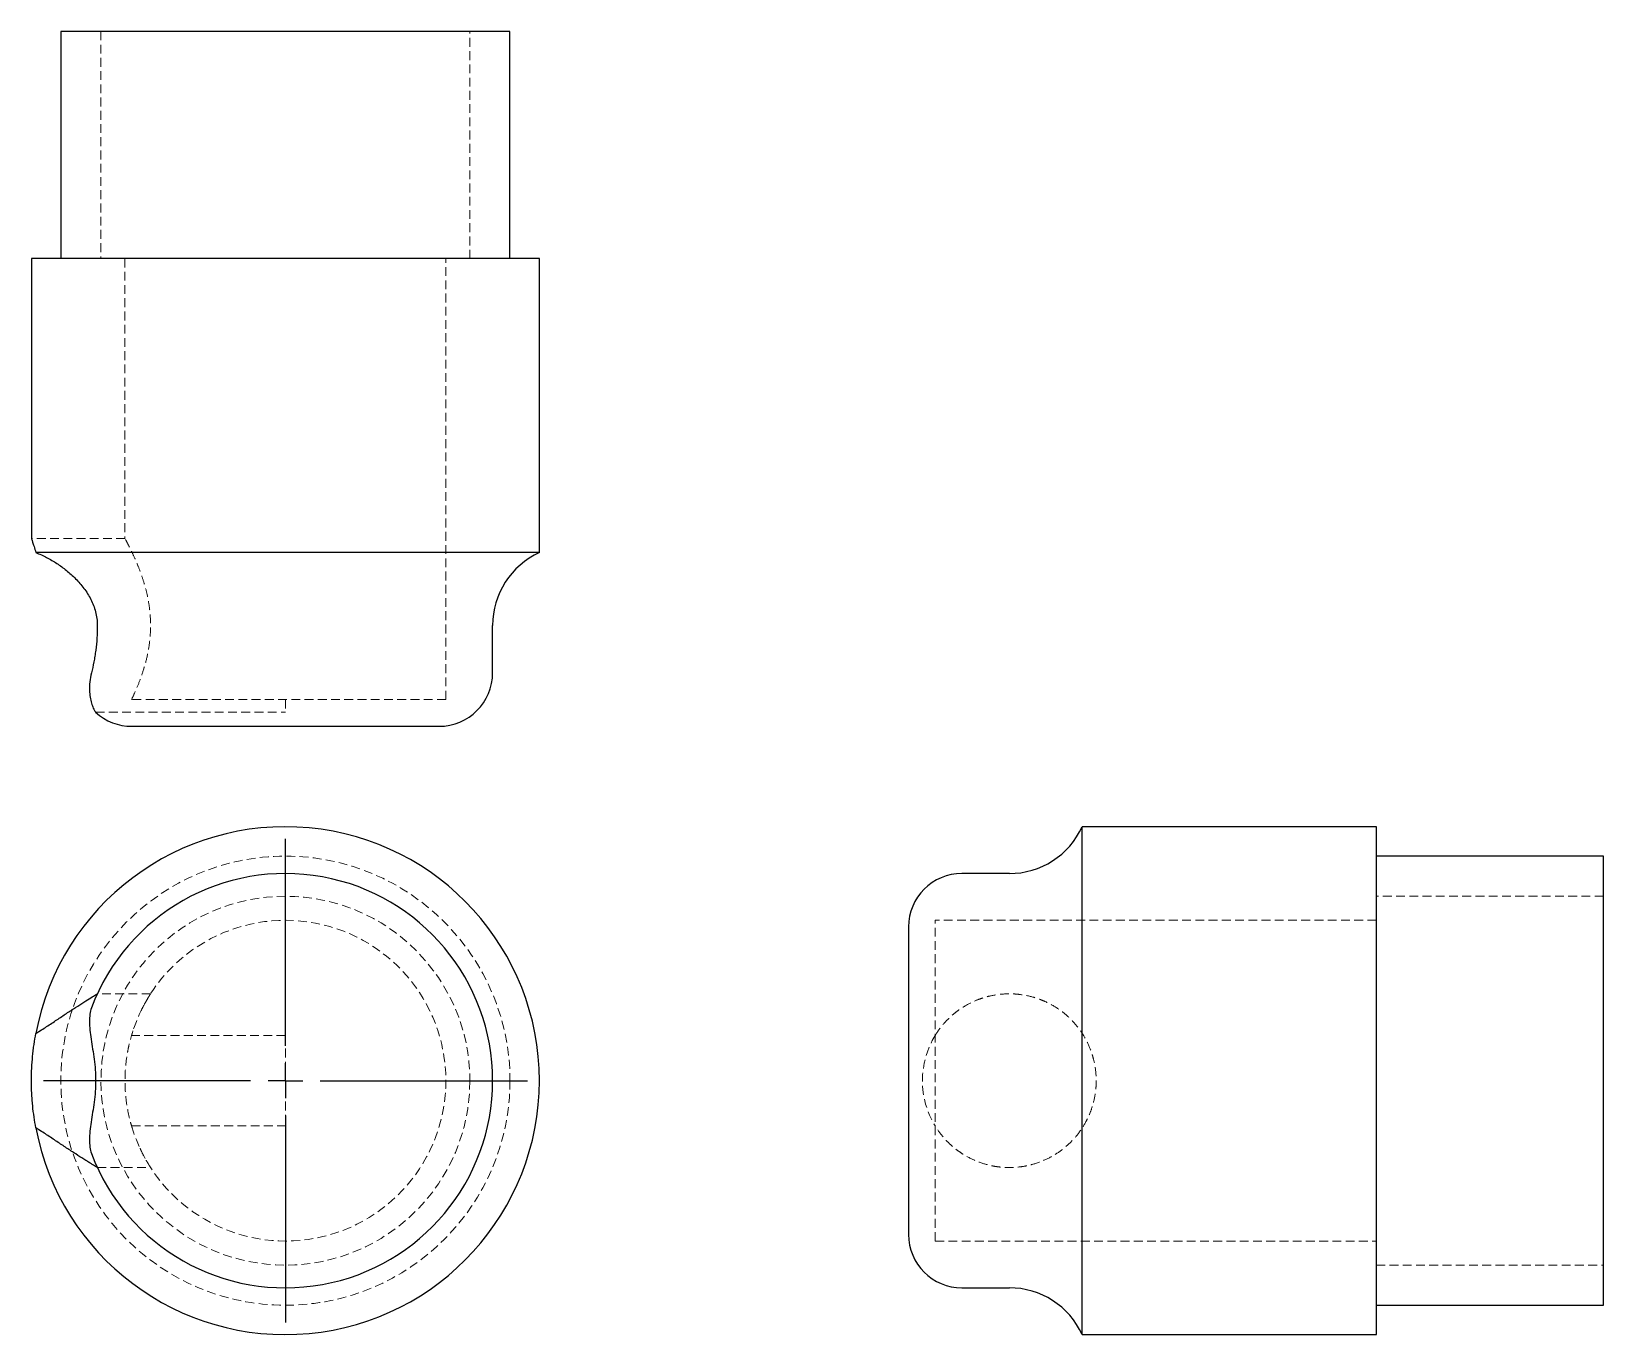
# Model space of a CAD drawing. Header units: millimetres. Extents: x 47 to 273, y 20 to 208.
import ezdxf

# ---------------------------------------------------------------- set-up
doc = ezdxf.new("R2010")
doc.units = ezdxf.units.MM
doc.linetypes.add('HIDDEN', pattern=[1.905, 1.27, -0.635])
doc.layers.add('10', color=7, linetype='Continuous')

# ---------------------------------------------------------------- blocks, each defined once
blk = doc.blocks.new('SW_CENTERMARKSYMBOL_0')
at = {"layer": '10', "color": 0}
for p, q in [((0, 5), (0, 34.81)), ((0, 0), (0, 2.5)), ((-5, 0), (-34.81, 0)), ((0, 0), (-2.5, 0)), ((0, 0), (0, -2.5)), ((0, 0), (2.5, 0)), ((5, 0), (34.81, 0)), ((0, -5), (0, -34.81))]:
    blk.add_line(p, q, dxfattribs=at)

msp = doc.modelspace()

# ---------------------------------------------------------------- linework, layer by layer
at = {"color": 7, "linetype": 'Continuous', "lineweight": 25}
for p, q in [((51.05, 208), (51.05, 175.31)), ((115.67, 208), (51.05, 208)), ((115.67, 175.31), (115.67, 208)), ((46.82, 175.31), (46.82, 135.01)), ((119.9, 175.31), (46.82, 175.31)), ((119.9, 133), (119.9, 175.31)), ((119.9, 133), (47.46, 133)), ((113.17, 115.69), (113.17, 122.51)), ((61.24, 108), (105.48, 108)), ((240.31, 93.54), (198, 93.54)), ((198, 20.46), (198, 93.54)), ((240.31, 57), (240.31, 93.54)), ((273, 89.31), (240.31, 89.31)), ((273, 24.69), (273, 89.31)), ((187.51, 86.81), (180.69, 86.81)), ((173, 79.12), (173, 57)), ((173, 57), (173, 34.88)), ((240.31, 20.46), (240.31, 57)), ((180.69, 27.19), (187.51, 27.19)), ((240.31, 24.69), (273, 24.69)), ((198, 20.46), (240.31, 20.46))]:
    msp.add_line(p, q, dxfattribs=at)
at = {"color": 7, "linetype": 'HIDDEN', "lineweight": 18}
for p, q in [((56.82, 208), (56.82, 175.31)), ((109.9, 175.31), (109.9, 208)), ((60.28, 175.31), (60.28, 134.98)), ((106.44, 111.85), (106.44, 175.31)), ((60.3, 135.01), (46.82, 135.01)), ((106.44, 111.85), (61.22, 111.85)), ((83.36, 111.85), (83.36, 110.01)), ((56.06, 110.01), (83.36, 110.01)), ((273, 83.54), (240.31, 83.54)), ((176.85, 33.92), (176.85, 80.08)), ((240.31, 80.08), (176.85, 80.08)), ((63.96, 69.5), (56.3, 69.5)), ((83.36, 63.52), (61.22, 63.52)), ((83.36, 63.52), (83.36, 50.48)), ((61.22, 50.48), (83.36, 50.48)), ((56.3, 44.5), (63.93, 44.5)), ((176.85, 33.92), (240.31, 33.92)), ((240.31, 30.46), (273, 30.46))]:
    msp.add_line(p, q, dxfattribs=at)
for radius in [32.31, 26.54]:
    msp.add_circle((83.36, 57), radius, dxfattribs=at)
at = {"color": 7, "linetype": 'Continuous', "lineweight": 25}
for centre, radius, start, end in [((124.71, 122.51), 11.54, 114.6243, 180), ((105.48, 115.69), 7.69, 270, 0), ((61.24, 115.69), 7.69, 227.6174, 270), ((83.36, 57), 36.54, 190.7241, 169.2759), ((187.51, 98.35), 11.54, 270, 335.3757), ((83.36, 57), 29.81, 200.5773, 159.4227), ((180.69, 79.12), 7.69, 90, 180), ((180.69, 34.88), 7.69, 180, 270), ((187.51, 15.65), 11.54, 24.6243, 90)]:
    msp.add_arc(centre, radius, start, end, dxfattribs=at)
at = {"color": 7, "linetype": 'HIDDEN', "lineweight": 18}
for centre, radius, start, end in [((83.36, 57), 23.08, 196.4122, 163.5878), ((187.51, 57), 12.5, 148.5588, 211.4412)]:
    msp.add_arc(centre, radius, start, end, dxfattribs=at)
at = {"color": 7, "linetype": 'Continuous', "lineweight": 25}
for points, knots in [([(46.82, 135.01), (46.82, 135.01), (46.88, 134.84), (47.02, 134.41), (47.05, 134.32), (47.12, 134.1), (47.16, 133.99), (47.28, 133.61), (47.36, 133.33), (47.46, 133)], [0, 0, 0, 0, 0.5, 0.5, 0.625, 0.625, 0.75, 0.75, 1, 1, 1, 1]), ([(47.46, 133), (47.99, 132.79), (48.51, 132.55), (49.51, 132.03), (50, 131.75), (50.95, 131.13), (51.41, 130.79), (52.09, 130.24), (52.31, 130.05), (52.75, 129.65), (52.97, 129.45), (53.6, 128.8), (54, 128.34), (54.74, 127.36), (55.07, 126.82), (55.64, 125.7), (55.88, 125.11), (56.13, 124.15), (56.19, 123.83), (56.28, 123.17), (56.3, 122.84), (56.3, 122.51)], [0, 0, 0, 0, 0.125, 0.125, 0.25, 0.25, 0.375, 0.375, 0.4375, 0.4375, 0.5, 0.5, 0.625, 0.625, 0.75, 0.75, 0.875, 0.875, 0.9375, 0.9375, 1, 1, 1, 1]), ([(56.3, 122.51), (56.3, 121.29), (56.22, 120.1), (56.03, 118.65), (55.99, 118.37), (55.89, 117.8), (55.85, 117.53), (55.69, 116.72), (55.58, 116.19), (55.45, 115.69)], [0, 0, 0, 0, 0.5, 0.5, 0.625, 0.625, 0.75, 0.75, 1, 1, 1, 1]), ([(55.45, 115.69), (55.36, 115.25), (55.18, 114.36), (55.15, 113.18), (55.25, 112.15), (55.46, 111.27), (55.73, 110.58), (56, 110.1), (56.04, 110.04), (56.06, 110.01)], [0, 0, 0, 0, 0.130829, 0.265686, 0.396373, 0.529857, 0.682929, 0.839607, 1, 1, 1, 1]), ([(47.46, 63.8), (47.99, 64.13), (48.51, 64.46), (49.51, 65.11), (50, 65.44), (50.95, 66.07), (51.41, 66.38), (52.09, 66.83), (52.31, 66.97), (52.75, 67.26), (52.97, 67.4), (53.6, 67.81), (54, 68.07), (54.74, 68.54), (55.07, 68.75), (55.64, 69.1), (55.88, 69.24), (56.13, 69.4), (56.19, 69.43), (56.28, 69.49), (56.3, 69.5), (56.3, 69.5)], [0, 0, 0, 0, 0.125, 0.125, 0.25, 0.25, 0.375, 0.375, 0.4375, 0.4375, 0.5, 0.5, 0.625, 0.625, 0.75, 0.75, 0.875, 0.875, 0.9375, 0.9375, 1, 1, 1, 1]), ([(55.45, 67.48), (55.24, 66.91), (55.16, 66.25), (55.18, 65.1), (55.2, 64.69), (55.29, 63.85), (55.34, 63.41), (55.47, 62.5), (55.55, 62.03), (55.7, 61.07), (55.77, 60.58), (55.9, 59.58), (55.96, 59.07), (56.04, 58.04), (56.06, 57.51), (56.06, 55.94), (55.97, 54.92), (55.77, 53.42), (55.7, 52.93), (55.55, 51.97), (55.47, 51.5), (55.34, 50.6), (55.29, 50.16), (55.2, 49.31), (55.18, 48.91), (55.17, 48.15), (55.19, 47.79), (55.28, 47.11), (55.35, 46.8), (55.45, 46.52)], [0, 0, 0, 0, 0.125, 0.125, 0.1875, 0.1875, 0.25, 0.25, 0.3125, 0.3125, 0.375, 0.375, 0.4375, 0.4375, 0.5, 0.5, 0.625, 0.625, 0.6875, 0.6875, 0.75, 0.75, 0.8125, 0.8125, 0.875, 0.875, 0.9375, 0.9375, 1, 1, 1, 1]), ([(47.46, 50.2), (47.27, 51.21), (47.11, 52.28), (46.97, 53.72), (46.94, 54.02), (46.9, 54.6), (46.88, 54.9), (46.84, 55.79), (46.82, 56.39), (46.82, 58.21), (46.88, 59.4), (47.02, 60.84), (47.05, 61.12), (47.12, 61.68), (47.16, 61.96), (47.28, 62.77), (47.36, 63.3), (47.46, 63.8)], [0, 0, 0, 0, 0.25, 0.25, 0.3125, 0.3125, 0.375, 0.375, 0.5, 0.5, 0.75, 0.75, 0.8125, 0.8125, 0.875, 0.875, 1, 1, 1, 1]), ([(56.3, 44.5), (56.3, 44.5), (56.21, 44.55), (55.97, 44.7), (55.86, 44.76), (55.63, 44.91), (55.5, 44.99), (55.22, 45.16), (55.06, 45.26), (54.73, 45.47), (54.55, 45.58), (54, 45.93), (53.61, 46.18), (52.78, 46.72), (52.34, 47.01), (51.43, 47.61), (50.96, 47.92), (50, 48.56), (49.51, 48.89), (48.51, 49.54), (47.99, 49.87), (47.46, 50.2)], [0, 0, 0, 0, 0.125, 0.125, 0.1875, 0.1875, 0.25, 0.25, 0.3125, 0.3125, 0.375, 0.375, 0.5, 0.5, 0.625, 0.625, 0.75, 0.75, 0.875, 0.875, 1, 1, 1, 1])]:
    msp.add_open_spline(points, degree=3, knots=knots, dxfattribs=at)
at = {"color": 7, "linetype": 'HIDDEN', "lineweight": 18}
for points, knots in [([(61.22, 111.85), (61.41, 112.25), (61.8, 113.07), (62.45, 114.65), (63.07, 116.47), (63.58, 118.46), (63.85, 120.23), (63.95, 121.67), (63.97, 123.01), (63.88, 124.61), (63.61, 126.37), (63.21, 128.05), (62.71, 129.65), (62.13, 131.16), (61.53, 132.55), (61.07, 133.5), (60.75, 134.12), (60.51, 134.6), (60.31, 134.96), (60.3, 134.97), (60.3, 134.98)], [0, 0, 0, 0, 0.067109, 0.136183, 0.203281, 0.272459, 0.336577, 0.369966, 0.403353, 0.458042, 0.514346, 0.569085, 0.625037, 0.687871, 0.752255, 0.819939, 0.85497, 0.889997, 0.952218, 1, 1, 1, 1]), ([(63.96, 69.49), (63.96, 69.49), (63.97, 69.51), (63.87, 69.36), (63.61, 68.94), (63.2, 68.24), (62.86, 67.62), (62.65, 67.17), (62.61, 67.09)], [0, 0, 0, 0, 0.033242, 0.25972, 0.492882, 0.719567, 0.951277, 1, 1, 1, 1]), ([(176.85, 63.52), (177.2, 64.1), (177.59, 64.63), (178.45, 65.64), (178.92, 66.1), (179.68, 66.75), (179.94, 66.95), (180.48, 67.34), (180.76, 67.52), (181.61, 68.04), (182.2, 68.34), (183.14, 68.72), (183.46, 68.83), (184.12, 69.04), (184.45, 69.12), (185.44, 69.35), (186.12, 69.44), (187.15, 69.5), (187.49, 69.5), (188.19, 69.49), (188.54, 69.46), (189.56, 69.35), (190.23, 69.22), (191.22, 68.94), (191.55, 68.84), (192.18, 68.6), (192.49, 68.47), (193.41, 68.04), (193.99, 67.71), (195.1, 66.96), (195.61, 66.54), (196.57, 65.63), (197.02, 65.14), (197.84, 64.08), (198.2, 63.52), (198.83, 62.34), (199.1, 61.73), (199.44, 60.76), (199.54, 60.42), (199.71, 59.76), (199.78, 59.42), (199.95, 58.41), (200.01, 57.73), (200.01, 56.69), (200, 56.34), (199.94, 55.65), (199.9, 55.31), (199.73, 54.29), (199.57, 53.63), (199.24, 52.65), (199.11, 52.33), (198.84, 51.71), (198.69, 51.41), (198.22, 50.52), (197.86, 49.95), (197.04, 48.88), (196.6, 48.39), (195.64, 47.48), (195.12, 47.06), (194.02, 46.31), (193.44, 45.98), (192.23, 45.41), (191.6, 45.17), (190.61, 44.89), (190.28, 44.8), (189.6, 44.67), (189.26, 44.62), (188.24, 44.5), (187.56, 44.48), (186.52, 44.53), (186.17, 44.57), (185.48, 44.66), (185.15, 44.72), (184.14, 44.94), (183.49, 45.14), (182.23, 45.65), (181.63, 45.95), (180.77, 46.47), (180.49, 46.65), (179.95, 47.04), (179.68, 47.25), (178.92, 47.89), (178.45, 48.36), (177.59, 49.36), (177.2, 49.9), (176.85, 50.48)], [0, 0, 0, 0, 0.03125, 0.03125, 0.0625, 0.0625, 0.078125, 0.078125, 0.09375, 0.09375, 0.125, 0.125, 0.140625, 0.140625, 0.15625, 0.15625, 0.1875, 0.1875, 0.203125, 0.203125, 0.21875, 0.21875, 0.25, 0.25, 0.265625, 0.265625, 0.28125, 0.28125, 0.3125, 0.3125, 0.34375, 0.34375, 0.375, 0.375, 0.40625, 0.40625, 0.4375, 0.4375, 0.453125, 0.453125, 0.46875, 0.46875, 0.5, 0.5, 0.515625, 0.515625, 0.53125, 0.53125, 0.5625, 0.5625, 0.578125, 0.578125, 0.59375, 0.59375, 0.625, 0.625, 0.65625, 0.65625, 0.6875, 0.6875, 0.71875, 0.71875, 0.75, 0.75, 0.765625, 0.765625, 0.78125, 0.78125, 0.8125, 0.8125, 0.828125, 0.828125, 0.84375, 0.84375, 0.875, 0.875, 0.90625, 0.90625, 0.921875, 0.921875, 0.9375, 0.9375, 0.96875, 0.96875, 1, 1, 1, 1]), ([(61.43, 64.15), (61.28, 63.67), (61.03, 62.89), (60.75, 61.67), (60.5, 60.31), (60.3, 58.57), (60.26, 56.54), (60.38, 54.58), (60.65, 52.78), (60.97, 51.32), (61.21, 50.55), (61.3, 50.27)], [0, 0, 0, 0, 0.1180651, 0.1957474, 0.2734213, 0.4113997, 0.5543478, 0.6785412, 0.8062958, 0.9319416, 1, 1, 1, 1]), ([(62.45, 47.27), (62.53, 47.09), (62.82, 46.44), (63.19, 45.78), (63.52, 45.21), (63.77, 44.8), (63.95, 44.51), (63.94, 44.54), (63.93, 44.55)], [0, 0, 0, 0, 0.101428, 0.362402, 0.497447, 0.632472, 0.872174, 1, 1, 1, 1])]:
    msp.add_open_spline(points, degree=3, knots=knots, dxfattribs=at)

# ---------------------------------------------------------------- block references
at = {"layer": '10'}
msp.add_blockref('SW_CENTERMARKSYMBOL_0', (83.36, 57), dxfattribs=at)

doc.saveas('drawing.dxf')
